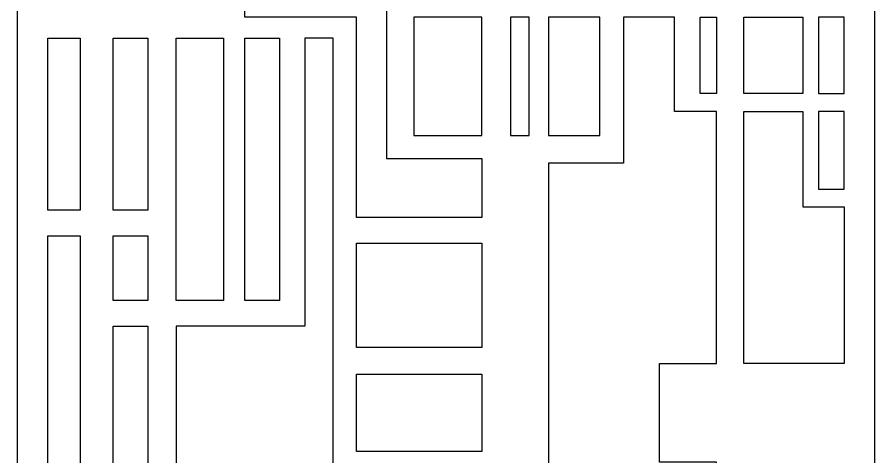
# Model space of a CAD drawing. Extents: x 2293 to 3694, y 3492 to 7149.
# Drawn here: x 2293 to 3694, y 5249 to 5966 of the extents above; entities that cross this region are included whole.
import ezdxf

# ---------------------------------------------------------------- set-up
doc = ezdxf.new("R2010")
doc.units = 0
doc.layers.add('LAYER_05', color=1, linetype='CONTINUOUS')

msp = doc.modelspace()

# ---------------------------------------------------------------- linework, layer by layer
at = {"layer": 'LAYER_05'}
for points in [[(2292.8, 3491.8), (3694.2, 3491.8), (3694.2, 7149.1), (2292.8, 7149.1)], [(2896.1, 5735.4), (3051.9, 5735.4), (3051.9, 5639.1), (2847.2, 5639.1), (2847.2, 5966.1), (2664.9, 5966.1), (2664.9, 6106.4), (2857.7, 6106.4), (2857.7, 6395.5), (3051.9, 6395.5), (3051.9, 6054.7), (2896.1, 6054.7)], [(3051.9, 5773.1), (3051.9, 5966), (2941, 5966), (2941, 5773.1)], [(3129.4, 5966), (3099.1, 5966), (3099.1, 5773.1), (3129.4, 5773.1)], [(3161.1, 5966), (3161.1, 5773.1), (3244.8, 5773.1), (3244.8, 5966)], [(3161.1, 4913.3), (3283.6, 4913.3), (3283.6, 4674.9), (3367, 4674.9), (3367, 4828.7), (3435.6, 4828.7), (3435.6, 5239.9), (3342.6, 5239.9), (3342.6, 5401), (3435.6, 5401), (3435.6, 5812.2), (3367, 5812.2), (3367, 5966), (3283.6, 5966), (3283.6, 5727.6), (3161.1, 5727.6)], [(3435.6, 5966), (3435.6, 5841.3), (3408.7, 5841.3), (3408.7, 5966)], [(3576.4, 5966), (3576.4, 5841.3), (3480.2, 5841.3), (3480.2, 5966)], [(3602.3, 5841.3), (3644.2, 5841.3), (3644.2, 5966), (3602.3, 5966)], [(2396, 5650.9), (2342.8, 5650.9), (2342.8, 5931.6), (2396, 5931.6)], [(2506.2, 5931.6), (2506.2, 5650.9), (2449.9, 5650.9), (2449.9, 5931.6)], [(2552.5, 5178.9), (2762.7, 5178.9), (2762.7, 4709.3), (2809.1, 4709.3), (2809.1, 5931.6), (2762.7, 5931.6), (2762.7, 5462), (2552.5, 5462)], [(2552.5, 5503.8), (2552.5, 5931.6), (2630.2, 5931.6), (2630.2, 5503.8)], [(2664.9, 5503.8), (2664.9, 5931.6), (2721.6, 5931.6), (2721.6, 5503.8)], [(3480.2, 5812.2), (3576.4, 5812.2), (3576.4, 5656.5), (3644.2, 5656.5), (3644.2, 5401), (3480.2, 5401)], [(3602.3, 5685.6), (3644.2, 5685.6), (3644.2, 5812.2), (3602.3, 5812.2)], [(2396, 5031.8), (2342.8, 5031.8), (2342.8, 5609.2), (2396, 5609.2)], [(2449.9, 5503.8), (2449.9, 5609.2), (2506.2, 5609.2), (2506.2, 5503.8)], [(3051.9, 5597), (3051.9, 5426.8), (2847.2, 5426.8), (2847.2, 5597)], [(2506.2, 5178.9), (2449.9, 5178.9), (2449.9, 5462), (2506.2, 5462)], [(3051.9, 5257.2), (2847.2, 5257.2), (2847.2, 5383.7), (3051.9, 5383.7)]]:
    msp.add_lwpolyline(points, close=True, dxfattribs=at)

doc.saveas('drawing.dxf')
